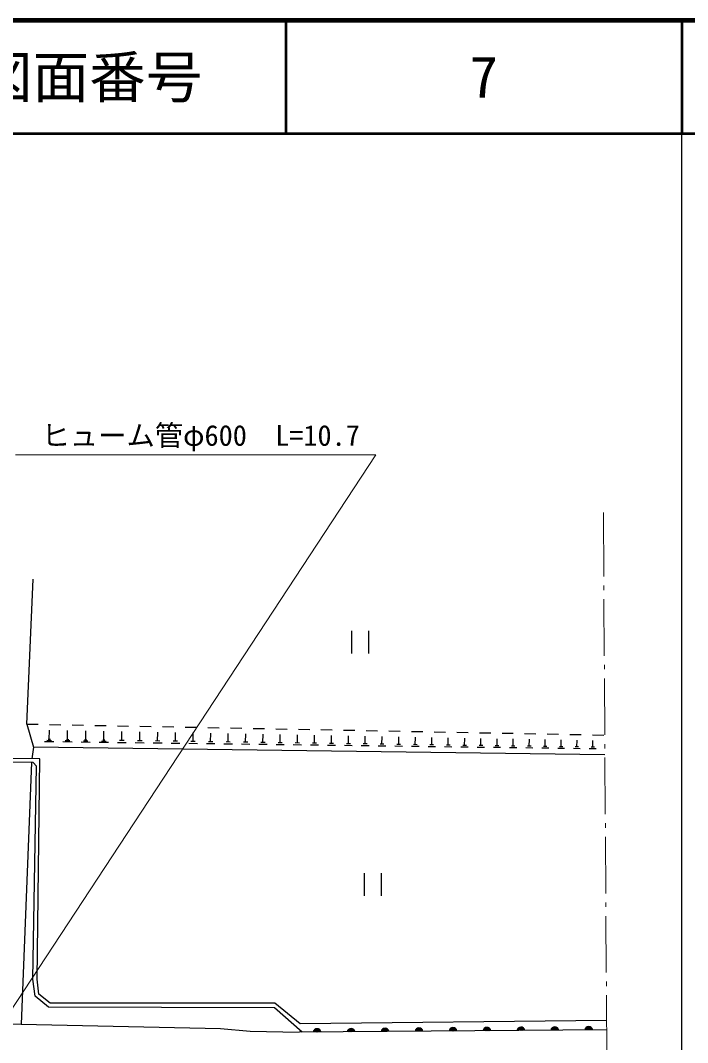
# Model space of a CAD drawing. Units: millimetres, scale not verified. Extents: x 40000 to 680000, y 20000 to 380000.
# Drawn here: x 520547 to 579500, y 289673 to 380000 of the extents above; entities that cross this region are included whole.
import ezdxf
from ezdxf.enums import TextEntityAlignment as Align

# ---------------------------------------------------------------- set-up
doc = ezdxf.new("R2010")
doc.units = ezdxf.units.MM
doc.header["$LTSCALE"] = 1000
for name, color, linetype, lineweight in [('M-BGD', 7, 'Continuous', 25), ('M-BMK-HTXT', 7, 'Continuous', 13), ('M-STR-HTXT', 7, 'Continuous', 13), ('M-TTL', 2, 'Continuous', 140), ('M-TTL-BAND', 7, 'Continuous', 25), ('M-TTL-LINE', 7, 'Continuous', 50)]:
    doc.layers.add(name, color=color, linetype=linetype, lineweight=lineweight)
doc.layers.add('M-TTL-TXT', color=7, linetype='Continuous')
doc.styles.add('ＭＳ ゴシック', font='')
doc.styles.get('ＭＳ ゴシック').set_extended_font_data('MS Gothic')

msp = doc.modelspace()

# ---------------------------------------------------------------- linework, layer by layer
at = {"layer": 'M-BGD'}
for p, q in [((521111, 317818), (521680, 330631)), ((549798, 326053), (549798, 324053)), ((551298, 326053), (551298, 324053)), ((521111, 317818), (522111, 317799)), ((523092, 316457), (523103, 317280)), ((523111, 317780), (524111, 317761)), ((524708, 316434), (524718, 317250)), ((525111, 317742), (526110, 317723)), ((526316, 316411), (526326, 317219)), ((527110, 317704), (528110, 317685)), ((527916, 316388), (527926, 317189)), ((529110, 317666), (530110, 317647)), ((529508, 316366), (529519, 317158)), ((531093, 316343), (531104, 317128)), ((531109, 317628), (532109, 317609)), ((532671, 316321), (532681, 317098)), ((533109, 317590), (534109, 317571)), ((534240, 316299), (534250, 317068)), ((535109, 317552), (536109, 317533)), ((537108, 317514), (538108, 317495)), ((539108, 317476), (540108, 317457)), ((541108, 317438), (542107, 317419)), ((543107, 317400), (544107, 317381)), ((545107, 317362), (546107, 317343)), ((547107, 317324), (548106, 317305)), ((549106, 317286), (550106, 317267)), ((551106, 317248), (552106, 317229)), ((553105, 317210), (554105, 317191)), ((555105, 317172), (556105, 317153)), ((557105, 317134), (558105, 317115)), ((559104, 317096), (560104, 317077)), ((561104, 317058), (562104, 317039)), ((523501, 316245), (522677, 316256)), ((523296, 316351), (522885, 316356)), ((523195, 316455), (522989, 316458)), ((525113, 316225), (524297, 316235)), ((524910, 316329), (524502, 316334)), ((524810, 316432), (524606, 316435)), ((526717, 316204), (525909, 316214)), ((526516, 316307), (526112, 316313)), ((526417, 316410), (526215, 316412)), ((528314, 316183), (527513, 316193)), ((528115, 316286), (527715, 316291)), ((528016, 316387), (527816, 316390)), ((529902, 316162), (529110, 316173)), ((529707, 316363), (529310, 316368)), ((531483, 316142), (530698, 316152)), ((531290, 316341), (530897, 316346)), ((532865, 316318), (532476, 316323)), ((534433, 316296), (534048, 316301)), ((535993, 316274), (535612, 316279)), ((535802, 316277), (535812, 317039)), ((537546, 316252), (537168, 316257)), ((537357, 316255), (537367, 317009)), ((539091, 316230), (538717, 316235)), ((538904, 316233), (538914, 316980)), ((540629, 316208), (540259, 316213)), ((540444, 316211), (540453, 316951)), ((542159, 316187), (541793, 316191)), ((541976, 316189), (541985, 316921)), ((543682, 316165), (543319, 316170)), ((543501, 316167), (543510, 316892)), ((545198, 316144), (544839, 316148)), ((545018, 316146), (545028, 316864)), ((546528, 316125), (546538, 316835)), ((548031, 316103), (548040, 316806)), ((549527, 316082), (549536, 316778)), ((551015, 316061), (551024, 316750)), ((552497, 316040), (552506, 316721)), ((553971, 316019), (553980, 316693)), ((555438, 315998), (555447, 316665)), ((556898, 315978), (556906, 316638)), ((558351, 315957), (558359, 316610)), ((559797, 315937), (559805, 316583)), ((561236, 315916), (561244, 316555)), ((562668, 315896), (562676, 316528)), ((563104, 317020), (564103, 317001)), ((564093, 315876), (564101, 316501)), ((565103, 316982), (566103, 316963)), ((565511, 315856), (565519, 316474)), ((566923, 315836), (566931, 316447)), ((567103, 316944), (568103, 316925)), ((568328, 315816), (568335, 316420)), ((569103, 316906), (570102, 316887)), ((569725, 315796), (569733, 316394)), ((571102, 316868), (572102, 316849)), ((571117, 315776), (571124, 316367)), ((572199, 315114), (521688, 315769)), ((533057, 316122), (532279, 316132)), ((534623, 316101), (533853, 316111)), ((536181, 316081), (535419, 316091)), ((537732, 316061), (536977, 316071)), ((539275, 316041), (538528, 316051)), ((540811, 316021), (540071, 316031)), ((542340, 316001), (541607, 316011)), ((543861, 315982), (543136, 315991)), ((545375, 315962), (544657, 315971)), ((546881, 315942), (546171, 315952)), ((546706, 316122), (546351, 316127)), ((548381, 315923), (547678, 315932)), ((548207, 316101), (547856, 316106)), ((549873, 315904), (549177, 315913)), ((549701, 316080), (549353, 316084)), ((551357, 315884), (550669, 315893)), ((551188, 316059), (550843, 316063)), ((552835, 315865), (552154, 315874)), ((552667, 316038), (552326, 316042)), ((554306, 315846), (553632, 315855)), ((554139, 316017), (553802, 316021)), ((555769, 315827), (555102, 315836)), ((555605, 315996), (555271, 316000)), ((557226, 315808), (556566, 315817)), ((557063, 315975), (556733, 315980)), ((558675, 315790), (558022, 315798)), ((558514, 315955), (558188, 315959)), ((560118, 315771), (559472, 315779)), ((559958, 315934), (559635, 315939)), ((561553, 315752), (560914, 315761)), ((561396, 315914), (561076, 315918)), ((562982, 315734), (562350, 315742)), ((562826, 315894), (562510, 315898)), ((564404, 315715), (563778, 315723)), ((564249, 315874), (563937, 315878)), ((565819, 315697), (565200, 315705)), ((565666, 315854), (565357, 315858)), ((567227, 315679), (566615, 315687)), ((567076, 315834), (566770, 315838)), ((568628, 315661), (568023, 315668)), ((568479, 315814), (568176, 315818)), ((570022, 315642), (569424, 315650)), ((569875, 315794), (569576, 315798)), ((571410, 315624), (570819, 315632)), ((571264, 315774), (570969, 315778)), ((520626, 291307), (521555, 314432)), ((550932, 304654), (550932, 302654)), ((552432, 304654), (552432, 302654)), ((572349, 291632), (545257, 291321)), ((572354, 290801), (545183, 290584))]:
    msp.add_line(p, q, dxfattribs=at)
for points in [[(467717, 325688), (473059, 311387), (474108, 308713), (476143, 303731), (479065, 297965), (483004, 291310), (519242, 291338), (538229, 290907), (540857, 290694), (545183, 290584)], [(521111, 317818), (521688, 315769), (521547, 314746)], [(522275, 314741), (516768, 314778), (505143, 314249), (473985, 313058)], [(545438, 290586), (543007, 292751), (523035, 292806), (521853, 293774), (521654, 295261), (521952, 314099), (521667, 314432), (519493, 314446)], [(545257, 291321), (543038, 293168), (523176, 293158), (522185, 293947), (522024, 295285), (522275, 314741)]]:
    msp.add_lwpolyline(points, dxfattribs=at)
for centre, radius, start, end in [((546769, 290542), 354, 9.25661, 171.66179), ((549769, 290566), 354, 9.25661, 171.66179), ((552769, 290590), 354, 9.25661, 171.66179), ((552769, 290590), 283, 11.48065, 169.43775), ((555769, 290614), 354, 9.25661, 171.66179), ((555769, 290614), 283, 11.48065, 169.43775), ((558769, 290638), 354, 9.25661, 171.66179), ((558769, 290638), 283, 11.48065, 169.43775), ((561769, 290662), 354, 9.25661, 171.66179), ((561769, 290662), 283, 11.48065, 169.43775), ((561769, 290662), 212, 15.22698, 165.69143), ((564769, 290687), 354, 9.25661, 171.66179), ((564769, 290687), 283, 11.48065, 169.43775), ((564769, 290687), 212, 15.22698, 165.69143), ((567768, 290711), 354, 9.25661, 171.66179), ((567768, 290711), 283, 11.48065, 169.43775), ((567768, 290711), 212, 15.22698, 165.69143), ((570768, 290735), 354, 9.25661, 171.66179), ((570768, 290735), 283, 11.48065, 169.43775), ((570768, 290735), 212, 15.22698, 165.69143), ((570768, 290735), 142, 22.93871, 157.9797), ((546769, 290542), 283, 11.48065, 169.43775), ((546769, 290542), 212, 15.22698, 165.69143), ((546769, 290542), 142, 22.93871, 157.9797), ((546769, 290542), 100, 33.25637, 147.66203), ((549769, 290566), 283, 11.48065, 169.43775), ((549769, 290566), 212, 15.22698, 165.69143), ((549769, 290566), 142, 22.93871, 157.9797), ((549769, 290566), 100, 33.25637, 147.66203), ((552769, 290590), 212, 15.22698, 165.69143), ((552769, 290590), 142, 22.93871, 157.9797), ((552769, 290590), 100, 33.25637, 147.66203), ((555769, 290614), 212, 15.22698, 165.69143), ((555769, 290614), 142, 22.93871, 157.9797), ((555769, 290614), 100, 33.25637, 147.66203), ((558769, 290638), 212, 15.22698, 165.69143), ((558769, 290638), 142, 22.93871, 157.9797), ((558769, 290638), 100, 33.25637, 147.66203), ((561769, 290662), 142, 22.93871, 157.9797), ((561769, 290662), 100, 33.25637, 147.66203), ((564769, 290687), 142, 22.93871, 157.9797), ((564769, 290687), 100, 33.25637, 147.66203), ((567768, 290711), 142, 22.93871, 157.9797), ((567768, 290711), 100, 33.25637, 147.66203), ((570768, 290735), 100, 33.25637, 147.66203)]:
    msp.add_arc(centre, radius, start, end, dxfattribs=at)
at = {"layer": 'M-BMK-HTXT'}
for p, q in [((572062, 336505), (572098, 330856)), ((572103, 330056), (572106, 329656)), ((572111, 328856), (572143, 323856)), ((572148, 323056), (572150, 322656)), ((572156, 321856), (572187, 316856)), ((572193, 316056), (572195, 315656)), ((572200, 314856), (572232, 309856)), ((572237, 309056), (572240, 308656)), ((572245, 307856), (572277, 302856)), ((572282, 302056), (572285, 301656)), ((572290, 300856), (572322, 295856)), ((572327, 295056), (572329, 294656)), ((572334, 293856), (572370, 288207))]:
    msp.add_line(p, q, dxfattribs=at)
at = {"layer": 'M-STR-HTXT'}
msp.add_lwpolyline([(518942, 291338), (551946, 341603), (520106, 341603)], dxfattribs=at)
at = {"layer": 'M-TTL'}
msp.add_line((680000, 380000), (40000, 380000), dxfattribs=at)
at = {"layer": 'M-TTL-BAND'}
msp.add_line((579000, 20000), (579000, 370000), dxfattribs=at)
at = {"layer": 'M-TTL-LINE'}
for p, q in [((543997, 380000), (543997, 370000)), ((579000, 380000), (579000, 370000)), ((40000, 370000), (680000, 370000))]:
    msp.add_line(p, q, dxfattribs=at)

# ---------------------------------------------------------------- texts
at = {"layer": 'M-STR-HTXT', "style": 'ＭＳ ゴシック'}
msp.add_text('ヒューム管φ600\u3000L=10.7', height=1833, dxfattribs=at).set_placement((536479, 343326), align=Align.MIDDLE_CENTER)
at = {"layer": 'M-TTL-TXT', "style": 'ＭＳ ゴシック'}
for s, p in [('図面番号', (526622, 375000)), ('7', (561497, 375000))]:
    msp.add_text(s, height=3666, dxfattribs=at).set_placement(p, align=Align.MIDDLE_CENTER)

doc.saveas('drawing.dxf')
